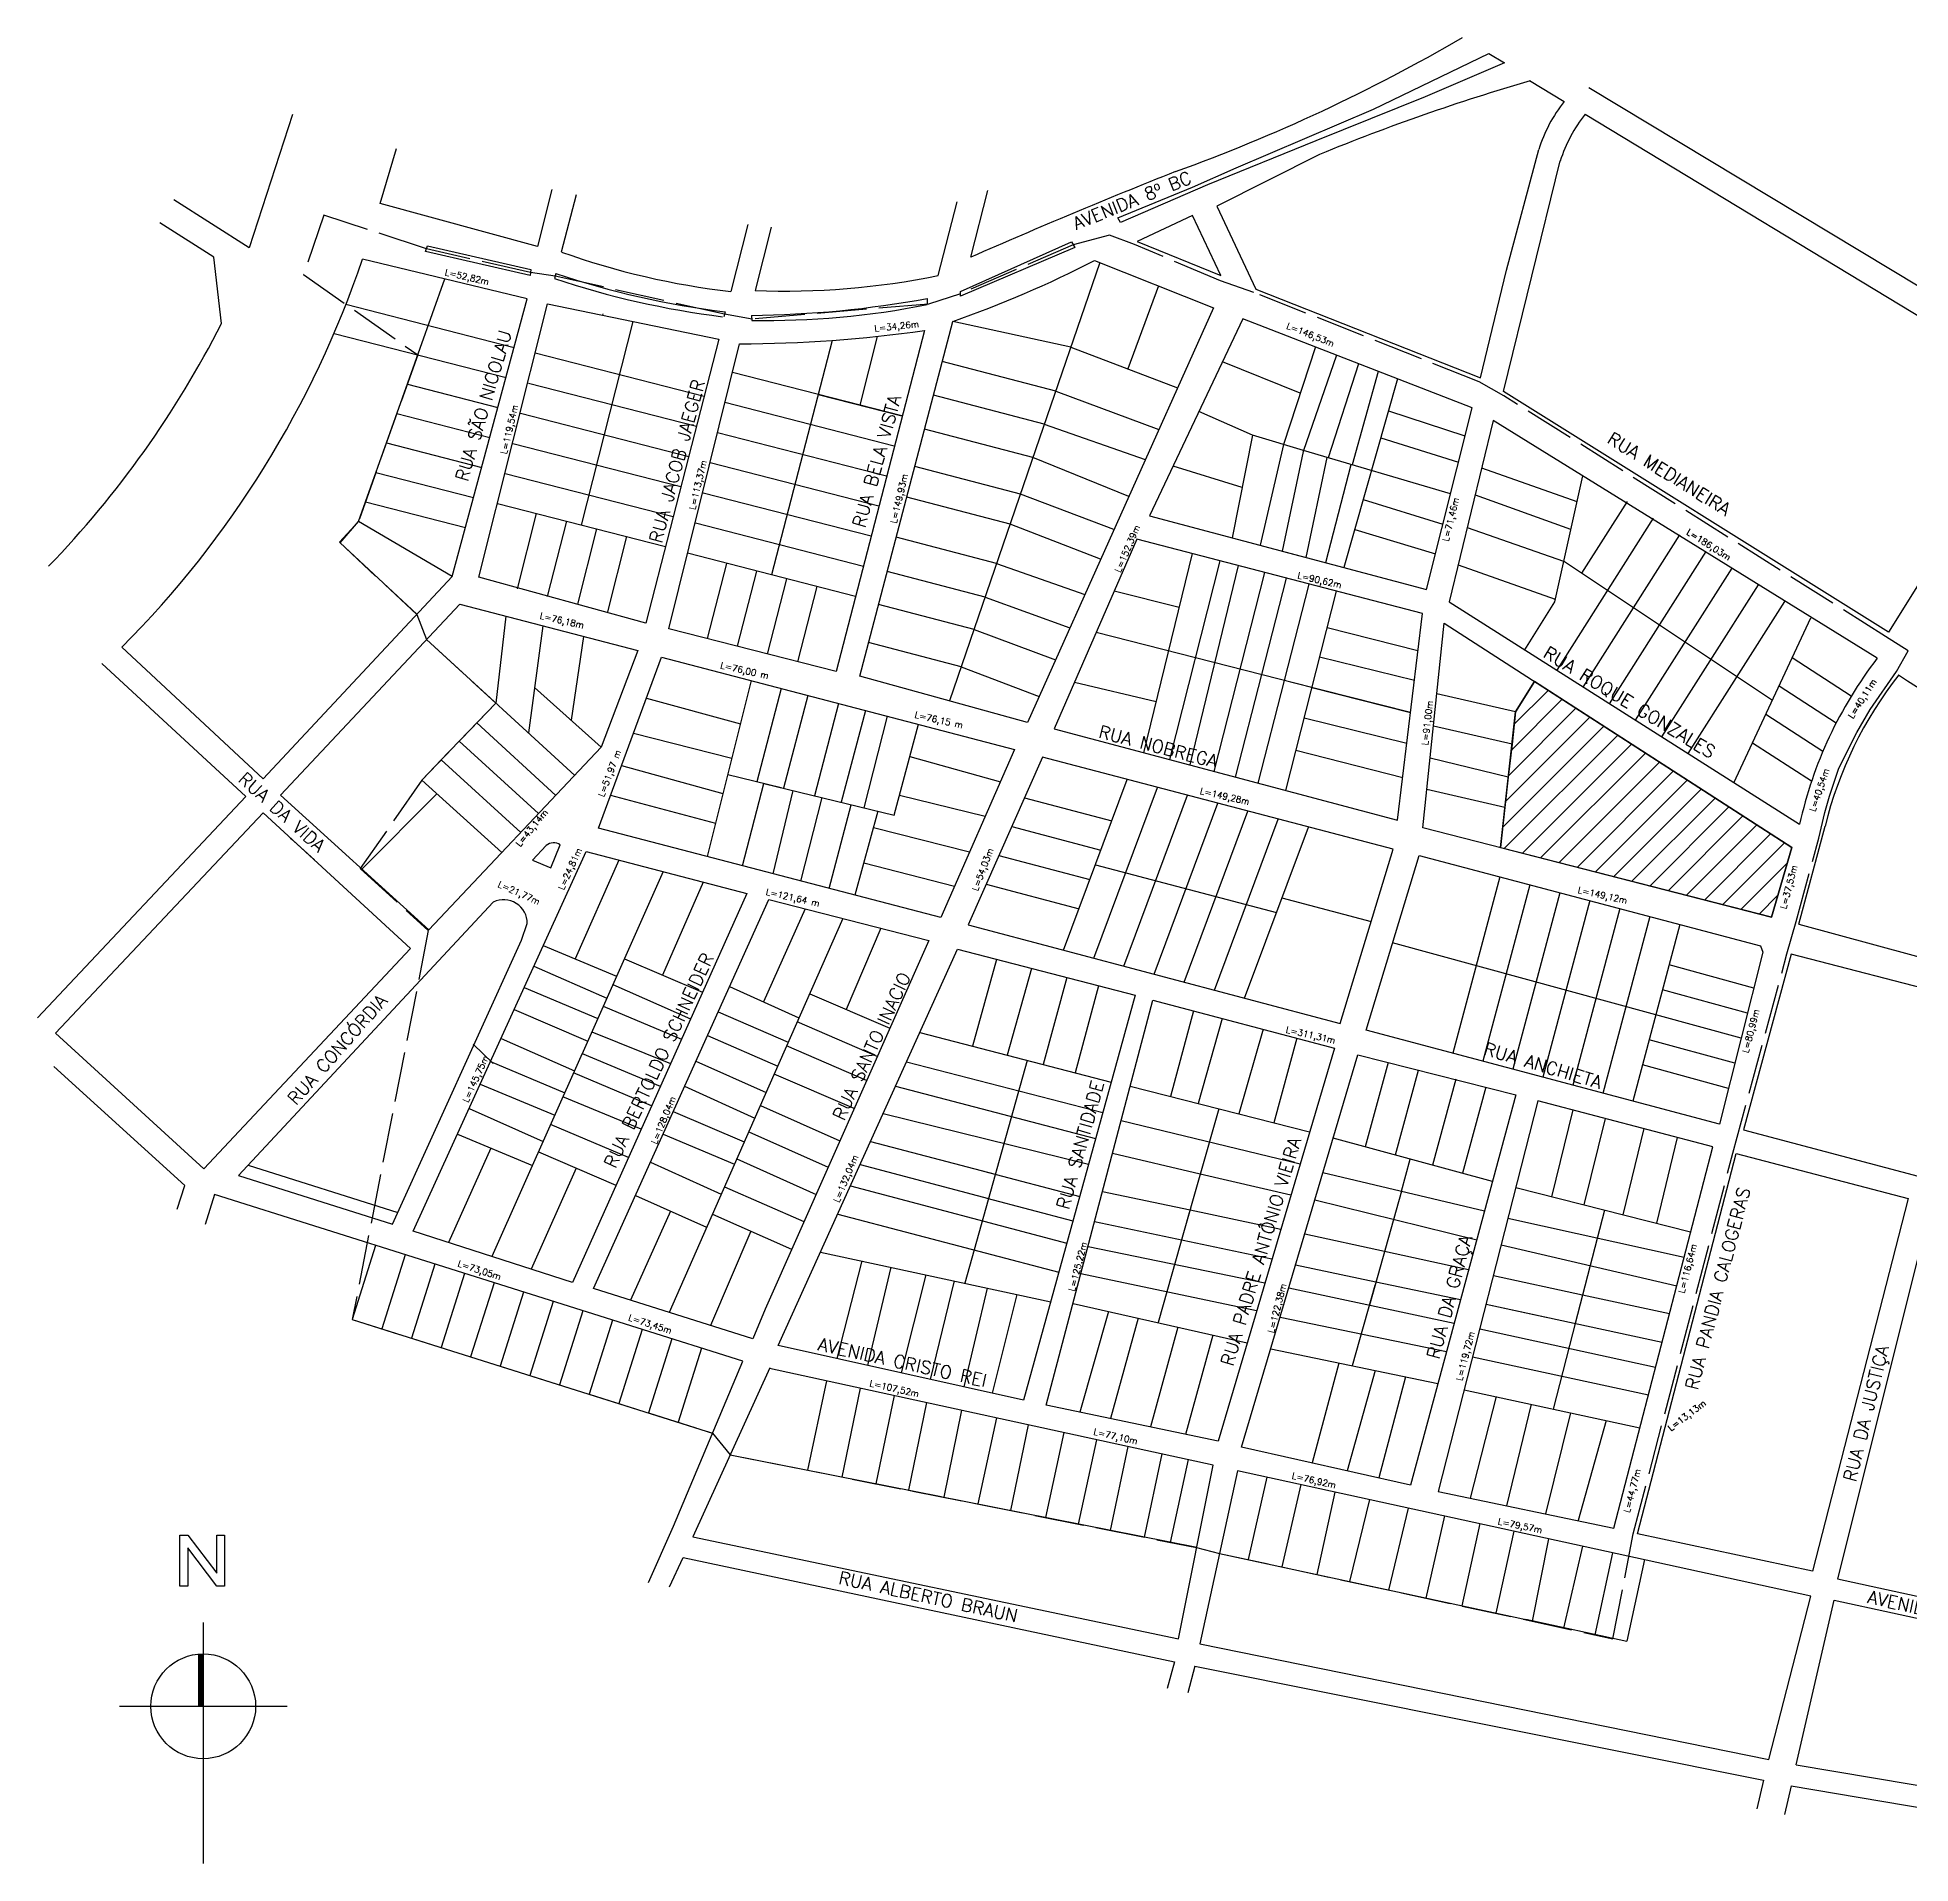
# Model space of a CAD drawing. Header units: feet. Extents: x -1628 to 9368, y -3759 to 3296.
# Drawn here: x -1628 to 5609, y -3759 to 3296 of the extents above; entities that cross this region are included whole.
import ezdxf

# ---------------------------------------------------------------- set-up
doc = ezdxf.new("R2010")
doc.units = ezdxf.units.FT
doc.header["$MEASUREMENT"] = 0
doc.linetypes.add('ACAD_ISO02W100', pattern=[15, 12, -3])
doc.linetypes.add('HIDDEN', pattern=[0.375, 0.25, -0.125])
for name, color, linetype in [('ESPEC', 2, 'Continuous'), ('LOTES ANTIGOS', 6, 'Continuous'), ('LOTES NOVOS', 6, 'Continuous'), ('QUADRAS', 7, 'Continuous'), ('TEXTO RUAS NOVAS', 7, 'Continuous')]:
    doc.layers.add(name, color=color, linetype=linetype)
doc.layers.add('MIDPOINTS', color=2, linetype='Continuous', plot=False)
doc.layers.add('ÁREA LIMITE', color=2, linetype='HIDDEN', lineweight=30)
doc.styles.add('ROMANS', font='romans.shx')

# ---------------------------------------------------------------- blocks, each defined once
blk = doc.blocks.new('lnorte')
at = {"color": 0, "linetype": 'ByBlock'}
blk.add_lwpolyline([(14.74, 2.71), (15.54, 2.71), (18.53, -1.21), (18.53, 2.71), (19.33, 2.71), (19.33, -2.53), (18.53, -2.53), (15.54, 1.4), (15.54, -2.53), (14.74, -2.53)], close=True, dxfattribs=at)

msp = doc.modelspace()

# ---------------------------------------------------------------- hatches: boundary and pattern name
at = {"layer": 'LOTES NOVOS'}
h = msp.add_hatch(dxfattribs=at)
h.set_pattern_fill('ANSI31', color=84, scale=500, style=0)
h.set_pattern_definition([(45, (2156.483, -217.664), (-44.1942, 44.1942), [])])
h.paths.add_polyline_path([(4023.8, 165.9), (5071.8, -103.3), (5149.5, 166.5), (4155.3, 808), (4082.9, 690.9), (4068.8, 565.2), (4054.4, 437.6), (4041.2, 320.4)])

# ---------------------------------------------------------------- linework, layer by layer
at = {"color": 0, "linetype": 'ByBlock'}
for p, q in [((-988, -2827.7), (-988, -3759.2)), ((-1312, -3151.7), (-664, -3151.7))]:
    msp.add_line(p, q, dxfattribs=at)
at = {"linetype": 'ByBlock', "const_width": 20.2}
msp.add_lwpolyline([(-998.1, -2949.2), (-998.1, -3151.7)], dxfattribs=at)
at = {"color": 0, "linetype": 'ByBlock'}
msp.add_circle((-988, -3151.7), 202.5, dxfattribs=at)
at = {"layer": 'LOTES ANTIGOS'}
for p, q in [((2476.2, 2426.6), (2228.2, 1703.5)), ((2702.5, 2336.4), (2584.9, 2015.5)), ((2364.2, 2099.9), (2776.2, 1942.4)), ((3309, 2100.3), (3185.5, 1723.6)), ((3250.6, 1922.3), (2949.8, 2043.5)), ((3391.3, 2068.4), (3261.8, 1696.7)), ((3476.3, 2035.4), (3358, 1672.5)), ((3626.4, 1977.2), (3419.5, 1248.3)), ((3552.2, 2006), (3451.6, 1644.7)), ((2305.9, 1930), (2704.1, 1781.6)), ((3066, 1759), (2859, 1851.3)), ((3591.3, 1853.6), (3886.9, 1756.7)), ((2261.8, 1801.5), (2651.9, 1665.3)), ((3066, 1759), (2987.7, 1363.1)), ((3276.4, 1696.7), (3066, 1759)), ((3561.7, 1749.3), (3861.6, 1655.9)), ((2228.2, 1703.5), (1895.4, 732.8)), ((2587.9, 1522.7), (2217.8, 1673)), ((3185.5, 1723.6), (3095.4, 1334.5)), ((3261.8, 1696.7), (3181.3, 1311.6)), ((3830.6, 1532.4), (3263.2, 1700.6)), ((3273.8, 1287), (3354.7, 1673.5)), ((3026.2, 1557.7), (2759.3, 1640.3)), ((3348.9, 1267.1), (3447.7, 1645.9)), ((3951.3, 1633.2), (4318.8, 1503.5)), ((4340.8, 1602.5), (4232.8, 1115.7)), ((2530.7, 1395.1), (2169.5, 1532.1)), ((3926.3, 1529.7), (4295.2, 1396.9)), ((3494.2, 1511.3), (3801.4, 1416.3)), ((2479.5, 1281.1), (2129.6, 1415.7)), ((3461.1, 1394.8), (3772.6, 1301.6)), ((3895.7, 1402.4), (4267.6, 1273)), ((2077.6, 1264.1), (2418.3, 1144.6)), ((2833.3, 1301.8), (2645.5, 532.6)), ((2939.8, 1274), (2745.5, 506)), ((3011.3, 1255.4), (2823.5, 485.3)), ((3860.9, 1258.2), (4234.9, 1125.4)), ((2532.2, 1158.7), (2782.8, 1094.9)), ((3112.7, 1229), (2916.7, 460.6)), ((3196.5, 1207.1), (3101.1, 834.5)), ((3284.1, 1184.3), (3188.8, 812.2)), ((2032.7, 1133.3), (2360.3, 1015.3)), ((3389.9, 1156.7), (3193.6, 387)), ((4232.8, 1115.7), (4117.2, 930.7)), ((181, 1060.7), (142.6, 724.7)), ((324.5, 1023.1), (268.4, 609.3)), ((3354.1, 1016.5), (3705.4, 927.4)), ((-125.1, 970.2), (447.4, 445.1)), ((481.7, 981.9), (433.1, 658.2)), ((1990.2, 1009.1), (2304.6, 891.1)), ((3295.1, 785.2), (2461.7, 996.9)), ((3325.3, 903.4), (3691.7, 813.1)), ((1129.6, 811.1), (959.2, 131.7)), ((1940.8, 865.1), (2241.4, 750.2)), ((2378.4, 805.4), (2693.8, 730.6)), ((3101.1, 834.5), (2999.7, 438.5)), ((3188.8, 812.2), (3087.2, 415.3)), ((3676.8, 688.3), (3213.5, 805.9)), ((-68, 505.3), (142.6, 724.7)), ((292.2, 784.8), (549.6, 553.5)), ((724.7, 743.5), (1087.7, 644.2)), ((1244.5, 781.1), (1151.1, 420.8)), ((1348.2, 754.1), (1254.3, 395.5)), ((3295.1, 785.2), (3676.7, 687.7)), ((4082.9, 690.9), (3778.5, 759.6)), ((1467, 723.1), (1374.4, 366.1)), ((1571.2, 695.9), (1476.3, 341.2)), ((1655.1, 674), (1564.5, 319.6)), ((3265.2, 667.7), (3662.7, 570.2)), ((68.6, 647.6), (374.1, 367.3)), ((674.4, 607.7), (1054.3, 511)), ((1681.5, 290.9), (1775.1, 642.6)), ((4068.8, 565.2), (3765.4, 635)), ((-143.4, 426.9), (-41.3, 533.1)), ((0.5, 576.7), (308.1, 297.4)), ((1741.8, 517.6), (2092, 420.5)), ((3233.2, 542.4), (3646.8, 437.1)), ((4054.4, 437.6), (3752.6, 512.2)), ((-68, 505.3), (239.5, 224.7)), ((628.4, 483.1), (1020.2, 375)), ((1038.6, 448.4), (1244.5, 397.9)), ((-374.9, 82.9), (-84.8, 374)), ((-143.4, 426.9), (166.4, 147.2)), ((586.2, 369.1), (991.6, 261.1)), ((1095.4, 96.1), (1177.7, 414.3)), ((1177.7, 414.3), (1681.5, 290.9)), ((1213.7, 65.1), (1290.9, 386.6)), ((1702.3, 369.2), (2033.5, 286.9)), ((4041.2, 320.4), (3739.8, 390)), ((1321.3, 36.9), (1402.9, 359.2)), ((1430, 8.5), (1515.3, 331.6)), ((1618.7, 306.3), (1530.2, -17.7)), ((1601.6, 243.7), (1973.2, 149.3)), ((618.3, 117.8), (449, -264.2)), ((789, 73.1), (474.3, -633.9)), ((1564.4, 107.4), (1915.4, 17.4)), ((943.7, 32.7), (786.3, -326.5)), ((1338.4, -70.4), (1177.1, -430.2)), ((1483.5, -107.8), (1139.4, -887.3)), ((325.7, -212.7), (609.1, -331.1)), ((1630.1, -145.6), (1496.6, -458.9)), ((639.2, -263.4), (941.2, -392.9)), ((2076.4, -265.7), (1984.4, -601.3)), ((289.5, -292.3), (571.6, -415.2)), ((2211.8, -300.7), (2117.9, -636.1)), ((2348.8, -336.1), (2257.6, -672.4)), ((252.1, -374.5), (536.7, -493.8)), ((594.9, -363), (895.4, -495)), ((1045.5, -370.7), (1313.9, -492)), ((1355.2, -398.4), (1665, -531)), ((2471.7, -367.8), (2380.4, -704.4)), ((213.6, -459.1), (497.7, -581.3)), ((557.6, -446.6), (859.8, -574.4)), ((1001.8, -467.9), (1272.7, -585.4)), ((2838.2, -464.8), (2749.4, -795.4)), ((2949.4, -494.1), (2856.3, -822.6)), ((162.7, -571.1), (446.5, -696.4)), ((513.4, -546), (817.6, -668.3)), ((960.6, -559.4), (1231.6, -678.4)), ((1616.1, -641.2), (1307.4, -506.7)), ((1780.8, -548.2), (2519.7, -740.7)), ((3106.9, -535.6), (3013.1, -862.6)), ((3237.5, -570), (3148.5, -897.2)), ((476.1, -629.9), (127.4, -1413.5)), ((476.1, -629.9), (778.2, -756.3)), ((1574.9, -734.1), (1266.2, -600)), ((122.3, -659.8), (408.9, -780.8)), ((744.3, -831.9), (442.8, -704.7)), ((915.9, -658.6), (1187, -779.6)), ((1527.1, -841.5), (1218, -709.4)), ((1729.8, -661.1), (2487.6, -857.7)), ((2195.2, -656.2), (1955.1, -1516.9)), ((82, -748.4), (370.3, -867.6)), ((871.9, -756.3), (1143, -879.3)), ((1687.3, -755.1), (2460.1, -957.6)), ((2593.6, -755.6), (3286.5, -932.4)), ((39.4, -842.2), (324.9, -969.7)), ((703.8, -922.2), (402.1, -796.3)), ((828.4, -852.9), (1102.7, -970.4)), ((1164.6, -830.2), (1471.3, -967.4)), ((1639, -861.9), (2432.7, -1057.2)), ((2935.6, -842.9), (2792.1, -1349)), ((4304.3, -847.5), (4220.8, -1182.6)), ((655.1, -1030.7), (354.3, -903.5)), ((789, -940.5), (1064.4, -1057.2)), ((1139.4, -887.3), (811.7, -1629.6)), ((1119.5, -932.4), (1426.1, -1069.2)), ((2558.5, -888.9), (3249.9, -1056.2)), ((4428.4, -880.2), (4346.9, -1214.5)), ((4578.1, -919.6), (4497, -1252.5)), ((123.7, -995), (-40.7, -1359.5)), ((-5.5, -940.8), (283.7, -1062.2)), ((307.4, -1009), (606.7, -1138.7)), ((1590.3, -969.6), (2072.5, -1096.2)), ((4706.5, -953.5), (4627.4, -1285.6)), ((453.1, -1072.2), (279.2, -1462.3)), ((739.8, -1049.8), (1013.6, -1172.4)), ((1073.4, -1037), (1379.7, -1173.7)), ((1550.3, -1058.1), (2046.4, -1189.6)), ((2027, -1084.2), (2398.4, -1181.8)), ((2525.3, -1015.1), (2864.4, -1094)), ((1025.7, -1144.8), (1332.9, -1279)), ((1513.2, -1140.1), (2348.9, -1361.8)), ((2864.4, -1094), (3214.6, -1175.4)), ((3338.5, -1089.5), (3962.6, -1237.8)), ((4083.4, -1147.8), (4759, -1318.9)), ((682.1, -1178), (956.9, -1300.8)), ((2040.1, -1187.9), (2372.5, -1276)), ((2486.6, -1162.6), (2824.7, -1233.9)), ((3307.5, -1194.2), (3932.6, -1348.8)), ((3641.5, -1161.5), (3517.7, -1601.9)), ((817.8, -1238.6), (662.8, -1582.6)), ((979.5, -1249.7), (1285.6, -1385.6)), ((1463.6, -1249.8), (2317.9, -1474.6)), ((2456.2, -1278), (3141.4, -1422.9)), ((2821.4, -1245.6), (2701.3, -1669.4)), ((2824.7, -1233.9), (3175.5, -1307.8)), ((4053.2, -1265.9), (4733.9, -1416.1)), ((4425.8, -1234.5), (4312.7, -1672.5)), ((1127.7, -1315.5), (971.7, -1680.2)), ((2430.7, -1375), (3114.1, -1515.1)), ((3268.3, -1326.4), (3576.3, -1393.5)), ((4027, -1368.8), (4705, -1527.4)), ((1397.4, -1396.4), (2286.5, -1588.6)), ((1556.9, -1430.8), (1459.6, -1807.9)), ((3232.9, -1445.7), (3543.2, -1511.3)), ((3576.3, -1393.5), (3901.3, -1464.2)), ((1669.4, -1455.2), (1578.8, -1834.5)), ((1804, -1484.3), (1708.8, -1863.4)), ((1912.9, -1507.8), (1821.2, -1888.4)), ((2403.2, -1479.7), (3082.2, -1623)), ((3543.2, -1511.3), (3870, -1580.3)), ((3996.8, -1487.1), (4341.4, -1561.3)), ((2041.5, -1535.6), (1950.4, -1917.2)), ((2155.7, -1560.3), (2060.7, -1941.8)), ((3206.3, -1535.4), (3845.2, -1671.7)), ((3539.2, -1525.4), (3451.8, -1836.3)), ((4341.4, -1561.3), (4677.5, -1633.6)), ((2372.8, -1595.1), (3045.4, -1747.3)), ((2509.2, -1626), (2399, -2015.2)), ((2624.3, -1652), (2517.7, -2040.1)), ((3173, -1647.8), (3815.8, -1780.7)), ((3968.4, -1598.4), (4200.5, -1648.4)), ((3968.4, -1598.4), (4648.7, -1744.8)), ((4315.5, -1661.9), (4227.3, -2003.1)), ((2777.5, -1686.7), (2671.9, -2072.5)), ((2913, -1717.4), (2807.1, -2100.9)), ((3944.1, -1693.5), (4623.7, -1841.6)), ((3136.4, -1770.9), (3782.2, -1904.8)), ((3916.6, -1801.5), (4596, -1948.6)), ((3399.4, -1825.4), (3296.4, -2211.4)), ((3539.9, -1854.6), (3432.3, -2242)), ((3657.1, -1878.9), (3554.2, -2269.5)), ((1420.3, -1894.2), (1346.4, -2239.3)), ((1550.2, -1922.5), (1479.7, -2265.8)), ((1682.2, -1951.2), (1610.4, -2291.8)), ((3884.2, -1928.5), (4563, -2076.1)), ((1806.7, -1978.4), (1737.3, -2317.1)), ((1942.3, -2007.9), (1873, -2343)), ((4007.2, -1955.2), (3906.6, -2347.2)), ((4143, -1984.7), (4048.1, -2376.7)), ((4295.3, -2017.9), (4198, -2407.9)), ((2076.6, -2037.2), (2004.3, -2368.9)), ((2199.1, -2063.8), (2131.2, -2395.5)), ((2337.8, -2094.1), (2266, -2422.3)), ((4433, -2047.8), (4324.8, -2434.3)), ((2463.7, -2121.5), (2392.5, -2447.5)), ((2585.1, -2147.9), (2515.9, -2472)), ((1048.2, -2179.9), (1863.8, -2341.2)), ((2716.4, -2176.5), (2647.7, -2498.3)), ((2817.5, -2198.5), (2748.4, -2518.3)), ((3122.1, -2266.6), (3049.6, -2585.1)), ((3252.7, -2295.1), (3179.2, -2613.1)), ((1737.4, -2316.2), (2850.7, -2536.3)), ((3384, -2323.8), (3314.8, -2642.6)), ((3518.3, -2353.1), (3441.1, -2669.9)), ((3667.9, -2385.7), (3591.4, -2702.5)), ((3807.9, -2416.3), (3735.5, -2733.8)), ((3943.9, -2446), (3874.7, -2764)), ((4075.9, -2474.8), (4005.9, -2792.4)), ((4209.5, -2504), (4146.5, -2822.9)), ((4340.8, -2532.6), (4268.1, -2849.3)), ((2938.6, -2561), (4146.9, -2821.1)), ((4457.4, -2558.1), (4388.3, -2875.3)), ((4580.5, -2585), (4512.9, -2899.9)), ((4121.6, -2815.6), (4512.9, -2899.9))]:
    msp.add_line(p, q, dxfattribs=at)
at = {"layer": 'LOTES NOVOS'}
for p, q in [((1550.1, 1875.3), (1617.1, 2141.3)), ((1388.4, 1916.9), (1711.8, 1833.8))]:
    msp.add_line(p, q, dxfattribs=at)
at = {"layer": 'LOTES NOVOS', "color": 2}
msp.add_line((5148, -245.7), (5148, -245.8), dxfattribs=at)
at = {"layer": 'LOTES NOVOS'}
for points in [[(-388.5, 1425.4), (-54.1, 2363.2)], [(-436.3, 2265.1), (213.4, 2098.4)], [(473.6, 1412.2), (673.3, 2198.6)], [(555.6, 2222.8), (557, 2228.1)], [(2364.2, 2099.9), (1907.7, 2199.2)], [(-482.4, 2153), (182.1, 1982.5)], [(1442.3, 2125.7), (1208.3, 1219.7)], [(295.2, 2077.4), (947.3, 1910.2)], [(2305.9, 1930), (1867.3, 2044.8)], [(-199.1, 1956.4), (150.8, 1866.7)], [(268.3, 1960.5), (917.5, 1793.9)], [(1711.8, 1833.8), (1056.8, 2002)], [(1682, 1717.6), (1027.9, 1885.5)], [(2261.8, 1801.5), (1833, 1913.8)], [(-239.6, 1842.9), (119.5, 1750.8)], [(238.4, 1844.2), (887.7, 1677.7)], [(1652.2, 1601.4), (999.1, 1769)], [(2217.8, 1673), (1798.7, 1782.8)], [(-280, 1729.4), (88.2, 1635)], [(208.6, 1728), (857.8, 1561.4)], [(-320.5, 1615.9), (56.9, 1519.1)], [(178.8, 1611.7), (828, 1445.2)], [(1622.4, 1485.1), (970.2, 1652.5)], [(2169.5, 1532.1), (1761.1, 1639.1)], [(1592.5, 1368.9), (943.3, 1535.5)], [(2129.6, 1415.7), (1730, 1520.3)], [(-361, 1502.4), (25.6, 1403.3)], [(149, 1495.5), (798.2, 1329)], [(299.1, 1456.5), (225.3, 1165.8)], [(4513.2, 1503.3), (4337.5, 1226.4)], [(-459.2, 1343.8), (-388.5, 1425.4)], [(-25.5, 1214.1), (-388.5, 1425.4)], [(415.5, 1427), (341.6, 1136.2)], [(531.8, 1397.5), (457.9, 1106.7)], [(1562.7, 1252.7), (913.5, 1419.3)], [(4614.5, 1439), (4241.7, 851.6)], [(-459.2, 1343.8), (-162.4, 1067.6)], [(648.1, 1367.9), (574.2, 1077.2)], [(1532.9, 1136.4), (883.7, 1303.1)], [(2077.6, 1264.1), (1689.5, 1365.7)], [(4715.9, 1374.7), (4342.4, 786.4)], [(4817.2, 1310.4), (4443.7, 722.1)], [(960.3, 973.7), (1035, 1264.2)], [(960.3, 973.7), (1035, 1264.2)], [(1076.5, 943.8), (1151.2, 1234.4)], [(2032.7, 1133.3), (1654.6, 1232.3)], [(5075, 734.9), (4267.6, 1273)], [(4918.5, 1246.1), (4545.1, 657.8)], [(1192.7, 914), (1267.4, 1204.6)], [(1309, 884.2), (1383.7, 1174.7)], [(5019.8, 1181.8), (4646.4, 593.5)], [(1990.2, 1009.1), (1621.4, 1105.7)], [(5121.1, 1117.5), (4747.7, 529.2)], [(4926.1, 415.9), (5223.9, 1053.9)], [(1940.8, 865.1), (1583, 958.8)], [(5379.7, 751.8), (5151.8, 899.6)], [(5320.9, 646.9), (5100.6, 789.8)], [(5269.6, 537.2), (5049.3, 680)], [(5226.2, 422.3), (4998.1, 570.2)], [(2336.2, -230.2), (2582, 429.4)], [(2452.7, -261.1), (2698.7, 398.8)], [(2569.3, -292), (2815.3, 368.1)], [(2185.1, 358.1), (2522.3, 269.1)], [(2685.8, -322.9), (2932, 337.5)], [(2802.4, -353.8), (3048.6, 306.9)], [(2135.8, 247), (2480.2, 156.1)], [(2918.9, -384.7), (3165.3, 276.2)], [(3035.5, -415.6), (3281.9, 245.6)], [(2086.5, 135.9), (2438.1, 43.1)], [(2459.1, 99.6), (3158.7, -85)], [(2037.1, 24.8), (2396, -69.9)], [(4021.2, 53.2), (3839.9, -628.7)], [(4137.3, 22.5), (3955.9, -659.5)], [(3179.8, -28.5), (3524.2, -119.4)], [(4253.3, -8.1), (4071.9, -690.2)], [(4369.3, -38.8), (4187.8, -721)], [(4485.3, -69.5), (4303.8, -751.8)], [(4601.3, -100.1), (4419.6, -783.5)], [(4717.3, -130.8), (4535.8, -813.4)], [(4954.5, -570.4), (3607.3, -202.1)], [(5003.4, -376.5), (4675.8, -286.9)], [(4979, -473.5), (4650.1, -383.5)], [(4930, -667.4), (4598.7, -576.8)], [(3589.8, -664.1), (3501.5, -990.5)], [(3705.6, -695.4), (3617.4, -1021.8)], [(4905.5, -764.4), (4573, -673.5)], [(3851.7, -728.4), (3761.9, -1060.9)], [(3967.5, -759.7), (3877.7, -1092.2)], [(3993.5, -1123.5), (3377.8, -957.1)], [(3641.5, -1161.5), (3675.1, -1037.4)], [(-322.1, -1371), (-412.4, -1657.1)], [(-207.7, -1407.1), (-297.9, -1693.2)], [(-93.2, -1443.2), (-183.5, -1729.3)], [(21.2, -1479.3), (-69, -1765.4)], [(135.7, -1515.4), (45.4, -1801.5)], [(250.1, -1551.5), (159.9, -1837.6)], [(364.5, -1587.6), (274.3, -1873.7)], [(-412.4, -1657.1), (980, -2096.2)], [(479, -1623.6), (388.7, -1909.8)], [(593.4, -1659.7), (503.2, -1945.9)], [(707.9, -1695.8), (617.6, -1981.9)], [(822.3, -1731.9), (732.1, -2018)], [(936.8, -1768), (846.5, -2054.1)]]:
    msp.add_lwpolyline(points, dxfattribs=at)
at = {"layer": 'LOTES NOVOS', "color": 74}
msp.add_lwpolyline([(4023.8, 165.9), (5071.8, -103.3), (5149.5, 166.5), (4155.3, 808), (4082.9, 690.9), (4068.8, 565.2), (4054.4, 437.6), (4041.2, 320.4)], close=True, dxfattribs=at)
at = {"layer": 'MIDPOINTS'}
msp.add_line((132.9, -667.5), (55, -594), dxfattribs=at)
at = {"layer": 'QUADRAS'}
for p, q in [((3533.2, 3018.8), (3979.1, 3234.7)), ((4039.7, 3198.5), (3733.8, 3066.9)), ((3979.1, 3234.7), (4039.7, 3198.5)), ((4136.6, 3130.1), (4270.3, 3048.9)), ((3733.8, 3066.9), (3311.1, 2896.3)), ((4365.6, 3103.5), (6654.7, 1724.3)), ((-642.5, 2998.1), (-810.3, 2482.9)), ((3003.4, 2791.9), (3533.2, 3018.8)), ((4351.5, 3000.4), (6108.7, 1935.2)), ((3311.1, 2896.3), (2891.9, 2726.5)), ((-304.6, 2654.3), (-241.7, 2867)), ((3325.4, 2843.8), (2928.6, 2644)), ((4047.9, 2396.5), (4172.4, 2863.2)), ((2834, 2717.5), (3003.4, 2791.9)), ((4036.1, 1928.8), (4254.6, 2818.9)), ((359.6, 2709.2), (303.7, 2488)), ((396.5, 2467.3), (454.4, 2689.6)), ((1978, 2447.2), (2043.8, 2705.3)), ((2545.4, 2599.7), (2834, 2717.5)), ((2891.9, 2726.5), (2555.8, 2580.7)), ((-810.3, 2482.9), (-1101.7, 2668.8)), ((303.7, 2488), (-304.6, 2654.3)), ((1851.9, 2376.1), (1924.5, 2661.6)), ((2834, 2608.9), (2620.1, 2508)), ((2943.3, 2376.8), (2834, 2608.9)), ((2928.6, 2644), (3079.1, 2323.5)), ((-946.6, 2447.8), (-1155.7, 2580.2)), ((1116.6, 2573.4), (1051.2, 2315)), ((1207, 2562.7), (1144.5, 2318)), ((2555.8, 2580.7), (2545.4, 2599.7)), ((-128.5, 2468.9), (-122, 2491.3)), ((275.3, 2376), (-128.5, 2468.9)), ((-122, 2491.3), (278.1, 2399.4)), ((1937.7, 2315.1), (2367.4, 2506.2)), ((2379.9, 2484.5), (1937.8, 2296.5)), ((2367.4, 2506.2), (2379.9, 2484.5)), ((2620.1, 2508), (2943.3, 2376.8)), ((-917.5, 2190.7), (-946.6, 2447.8)), ((264.2, 2286.3), (-372.4, 2440)), ((278.1, 2399.4), (275.3, 2376)), ((2455.2, 2434.9), (2915, 2251.8)), ((3947.6, 1981.2), (4047.9, 2396.5)), ((374.2, 2384.2), (369.2, 2364.3)), ((3079.1, 2323.5), (3947.6, 1981.2)), ((-25.5, 1214.1), (264.2, 2286.3)), ((77.3, 1210.4), (342.8, 2266.6)), ((342.8, 2266.6), (1003.8, 2130.5)), ((1809.6, 2287.4), (1809.6, 2264.3)), ((1937.8, 2296.5), (1937.7, 2315.1)), ((2915, 2251.8), (2196.2, 649.5)), ((1028.9, 2236), (1023.9, 2217.4)), ((1130.3, 2222.2), (1131.6, 2202.8)), ((1548.9, 828.7), (1907.7, 2199.2)), ((3028.2, 2209.2), (2668.5, 1448.1)), ((3914.3, 1865.5), (3028.2, 2209.2)), ((1003.8, 2130.5), (722.2, 1032.6)), ((811.5, 1011.9), (1084.2, 2112.7)), ((1798.7, 2164.1), (1457.7, 846)), ((5523, 998.3), (4036.1, 1928.8)), ((6108.7, 1935.2), (5523, 998.3)), ((3737.9, 1163.6), (3914.3, 1865.5)), ((3995.4, 1816.2), (3826.4, 1115.3)), ((5479.9, 897.4), (3995.4, 1816.2)), ((2668.5, 1448.1), (3737.9, 1163.6)), ((2618.9, 1357.7), (2299.6, 624.5)), ((3722.5, 1070.1), (2618.9, 1357.7)), ((3181.3, 1311.6), (3273.8, 1287)), ((-756.6, 432.1), (-25.5, 1214.1)), ((722.2, 1032.6), (77.3, 1210.4)), ((-689.4, 368.3), (3.3, 1107.2)), ((3.3, 1107.2), (690.9, 927.2)), ((3826.4, 1115.3), (5180, 256.1)), ((3627, 271.9), (3722.5, 1070.1)), ((3724.4, 242.8), (3807, 1032.6)), ((3807, 1032.6), (5149.5, 166.5)), ((1457.7, 846), (811.5, 1011.9)), ((-1380.2, 877.1), (-822.7, 362.9)), ((-1302.6, 940.2), (-756.6, 432.1)), ((539, 241.7), (783.1, 901.5)), ((690.9, 927.2), (549.6, 553.5)), ((783.1, 901.5), (2146.9, 545.6)), ((2196.2, 649.5), (1548.9, 828.7)), ((4082.9, 690.9), (4155.3, 808)), ((4023.8, 165.9), (4082.9, 690.9)), ((2299.6, 624.5), (3627, 271.9)), ((549.6, 553.5), (-115.9, -152.2)), ((2146.9, 545.6), (1861.9, -104.6)), ((2254.9, 515.3), (1967.3, -132.4)), ((3609, 159.7), (2254.9, 515.3)), ((-822.7, 362.9), (-1628.4, -491.8)), ((-115.9, -152.2), (-689.4, 368.3)), ((-1559.2, -551.3), (-756.8, 300.3)), ((-756.8, 300.3), (-186.5, -223.6)), ((1861.9, -104.6), (539, 241.7)), ((5071.8, -103.3), (3724.4, 242.8)), ((5177.6, -130), (5278.1, 249)), ((-558.6, 118.3), (-650.1, 202.3)), ((-650.1, 202.3), (-643.6, 196.3)), ((-176.2, -1316), (491.2, 151)), ((491.2, 151), (1112.3, -11.4)), ((3404.5, -513.4), (3609, 159.7)), ((5149.5, 166.5), (5071.8, -103.3)), ((3505, -539.8), (3709.5, 135.6)), ((3709.5, 135.6), (5029, -213.2)), ((132.9, -44.4), (-851.7, -1100.8)), ((1112.3, -11.4), (438.6, -1513.6)), ((520.2, -1537.5), (1197.1, -34)), ((1197.1, -34), (1815, -193.2)), ((241.9, -191.4), (264.2, -127.5)), ((1967.3, -132.4), (3404.5, -513.4)), ((5177.6, -130), (6654.7, -531)), ((-256.2, -1288.9), (241.9, -191.4)), ((1815, -193.2), (1182.8, -1617)), ((5029, -213.2), (5038.3, -238.5)), ((-186.5, -223.6), (-985.7, -1075.1)), ((1234.1, -1757.7), (1926.1, -226.9)), ((1926.1, -226.9), (2612.3, -404.1)), ((5038.3, -238.5), (4870.7, -902.3)), ((5148, -245.8), (4962.8, -924.1)), ((6380.3, -566.3), (5148, -245.8)), ((2612.3, -404.1), (2181.9, -1968.8)), ((2269.5, -1988), (2681, -423.4)), ((2681, -423.4), (3382.4, -608.2)), ((-985.7, -1075.1), (-1559.2, -551.3)), ((4870.7, -902.3), (3505, -539.8)), ((3382.4, -608.2), (2933, -2127.4)), ((3024, -2150), (3473.4, -634.6)), ((3473.4, -634.6), (4083.9, -789.2)), ((-1059.4, -1139.8), (-1565.6, -679.8)), ((4083.9, -789.2), (3676.1, -2297)), ((4169, -811.9), (3783.9, -2321.6)), ((4844.3, -989.8), (4169, -811.9)), ((4962.8, -924.1), (6203.8, -1253.2)), ((4462.8, -2463.1), (4844.3, -989.8)), ((-814.5, -1060.9), (-235.7, -1243.6)), ((4554, -2484.8), (4935.5, -1015.2)), ((4935.5, -1015.2), (5599.8, -1189.5)), ((-1088.6, -1231), (-1059.4, -1139.8)), ((-851.7, -1100.8), (-256.2, -1288.9)), ((-944.1, -1174.8), (-980.5, -1289.6)), ((1097, -1818.6), (-944.1, -1174.8)), ((5599.8, -1189.5), (5229.2, -2629.9)), ((5687, -1217.8), (5326.8, -2659.8)), ((438.6, -1513.6), (-176.2, -1316)), ((1135, -1731.9), (520.2, -1537.5)), ((1182.8, -1617), (1135, -1731.9)), ((2181.9, -1968.8), (1234.1, -1757.7)), ((828.8, -2455.2), (1097, -1818.6)), ((1201, -1844), (904.1, -2496.7)), ((2913.8, -2219.5), (1200, -1846.2)), ((2933, -2127.4), (2269.5, -1988)), ((3676.1, -2297), (3024, -2150)), ((2780.1, -2891.2), (2913.8, -2219.5)), ((3008.6, -2241.8), (2862.1, -2910.3)), ((5223.9, -2725.5), (3008.6, -2241.8)), ((3783.9, -2321.6), (4462.8, -2463.1)), ((732.5, -2673.7), (828.8, -2455.2)), ((904.1, -2496.7), (2780.1, -2891.2)), ((5229.2, -2629.9), (4554, -2484.8)), ((866, -2576.1), (2764.4, -2980.1)), ((5326.8, -2659.8), (6218.6, -2852.5)), ((5061.5, -3357.1), (5223.9, -2725.5)), ((5166.1, -3378.3), (5314, -2741.6)), ((5314, -2741.6), (6214.4, -2938.6)), ((2862.1, -2910.3), (5061.5, -3357.1))]:
    msp.add_line(p, q, dxfattribs=at)
at = {"layer": 'QUADRAS', "ltscale": 0.3}
for p, q in [((2843.1, -2996.9), (2816.7, -3099.2)), ((2843.1, -2996.9), (5040.8, -3437.4)), ((5166.1, -3378.3), (6209.1, -3552.5)), ((5040.8, -3437.4), (5014.7, -3548)), ((5147.4, -3458.8), (5122.2, -3570)), ((5147.4, -3458.8), (6215.6, -3639.4))]:
    msp.add_line(p, q, dxfattribs=at)
at = {"layer": 'QUADRAS'}
msp.add_lwpolyline([(354.5, 87.9), (391.8, 177, 0.307681), (336.9, 174.4), (283.8, 117.5)], format="xyb", close=True, dxfattribs=at)
for points in [[(813, -2690.2), (866, -2576.1)], [(2764.4, -2980.1), (2736.9, -3083)]]:
    msp.add_lwpolyline(points, dxfattribs=at)
for centre, radius, start, end in [((484.7, 9112), 6733.1, 289.82866, 300.25853), ((6344.7, -4484.1), 7925.6, 106.15641, 112.39326), ((4714.8, 2695.9), 567.6, 141.54615, 162.86281), ((4820.5, 2633.3), 595.5, 141.95576, 161.84587), ((11562.5, -19344.3), 23806.1, 111.6783, 113.74107), ((1377, 5198.8), 2902.2, 250.25534, 263.55508), ((-4059.8, 3688.7), 3893.1, 315.09055, 341.29306), ((580.4, 6036.6), 4060.5, 289.08065, 297.49935), ((1442.1, 5599), 3408, 251.65027, 262.86756), ((1436.8, 5559.4), 3348.3, 251.4966, 263.00267), ((1252.8, 5331.5), 3015.4, 267.94172, 281.4585), ((1084, 6276.1), 4054.1, 270.65426, 280.30972), ((1183.3, 5399.1), 3196.7, 269.073, 281.29908), ((-4382.6, 3952), 3887.1, 316.02273, 333.05528), ((1080.8, 7156.6), 5043.8, 270.03911, 278.18266), ((6767.3, -95.4), 1625.8, 142.36288, 167.51448), ((6792, -127), 1559.9, 142.00262, 166.05077), ((6690.3, 2482), 1997.4, 235.62983, 254.64472), ((173, -126.5), 91.3, 359.37838, 116.02941)]:
    msp.add_arc(centre, radius, start, end, dxfattribs=at)
at = {"layer": 'ÁREA LIMITE', "linetype": 'ACAD_ISO02W100', "ltscale": 16}
msp.add_lwpolyline([(-412.4, -1657.1), (980, -2096.2), (1048.2, -2179.9), (2850.3, -2538.6), (2938.6, -2561), (4458.3, -2890.5), (4537.5, -2485.5), (4922.4, -1014.1), (5131.2, -244.2), (5166.9, -119.3), (5254.8, 203.1), (5277.2, 301.7), (5277.2, 301.7), (5295.1, 364.4), (5332.1, 473.2), (5401.5, 610.9), (5452, 699.5), (5553.9, 846.3), (5599.1, 925.7), (5511.4, 981.9), (4037.4, 1911.9), (3941.8, 1965.9), (3071.7, 2311), (2941.9, 2356), (2609.7, 2496.8), (2514.1, 2532.8), (2373.6, 2495.3), (1937.7, 2305.8), (1814.3, 2266.3), (1132.8, 2208), (1026.4, 2226.7), (371.7, 2374.2), (276.7, 2387.7), (-125.2, 2480.1), (-522.1, 2609.4), (-600, 2380), (-158.6, 2069.9), (-388.5, 1425.4), (-462, 1346.3), (-163.1, 1066.9), (-125.1, 970.2), (142.6, 724.7), (-143.4, 426.9), (-380.9, 84.8), (-118.4, -154.8), (-412.4, -1657.1)], dxfattribs=at)

# ---------------------------------------------------------------- block references
at = {"layer": 'ESPEC', "color": 0, "xscale": 37.5, "yscale": 37.5, "zscale": 37.5}
msp.add_blockref('lnorte', (-1630.4, -2592.1), dxfattribs=at)

# ---------------------------------------------------------------- texts
at = {"layer": 'TEXTO RUAS NOVAS', "style": 'ROMANS'}
for s, height, rotation, p in [('AVENIDA 8º BC', 49.671, 22.03459, (2383.9, 2551.8)), ('L=52,82m', 24.84, 347.26636, (-56.1, 2378)), ('L=34,26m', 24.84, 5.92254, (1606.2, 2159.4)), ('L=146,53m', 24.84, 338.30229, (3195.3, 2172.5)), ('RUA SÃO NICOLAU', 49.671, 73.42353, (33, 1577.5)), ('RUA JACOB JAEGER', 49.671, 74.98027, (782.9, 1339.7)), ('RUA BELA VISTA', 49.671, 74.49189, (1568.1, 1398.9)), ('L=119,54m', 24.84, 76.82769, (184.5, 1684)), ('RUA MEDIANEIRA', 49.671, 328.10028, (4431.7, 1732.8)), ('L=113,37m', 24.84, 76.82769, (913.2, 1469.4)), ('L=149,93m', 24.84, 76.82769, (1690.4, 1416.8)), ('L=71,46m', 24.84, 76.24814, (3823.4, 1346.7)), ('L=152,39m', 24.84, 66.66184, (2555.4, 1227)), ('L=186,03m', 24.84, 327.57614, (4740.2, 1378.6)), ('L=90,62m', 24.84, 347.26636, (3237.9, 1206.4)), ('L=76,18m', 24.84, 347.26636, (310.7, 1050.5)), ('RUA ROQUE GONZALES', 49.671, 328.65761, (4184.2, 904.6)), ('L=76,00 m', 24.84, 347.26636, (1008.3, 859.4)), ('L=40,11m', 24.84, 57.536, (5386, 661.8)), ('L=91,00m', 24.84, 83.57382, (3744, 560.3)), ('L=76,15 m', 24.84, 347.26636, (1759, 668)), ('RUA NOBREGA', 49.671, 345.41938, (2467.4, 592.2)), ('L=51,97 m', 24.84, 69.3341, (560, 359.5)), ('RUA DA VIDA', 49.671, 318.04086, (-856.9, 425)), ('L=40,54m', 24.84, 71.49866, (5240.3, 302.2)), ('L=149,28m', 24.84, 347.26636, (2861.5, 373.9)), ('L=43,14m', 24.84, 50.67024, (235.9, 167)), ('L=24,81m', 24.84, 65.68538, (404.6, -0.3)), ('L=54,03m', 24.84, 69.3341, (2004.5, -4.1)), ('L=37,53m', 24.84, 75.57998, (5128.3, -73.3)), ('L=21,77m', 24.84, 335.71713, (148.1, 15.5)), ('L=121,64 m', 24.84, 347.26636, (1184.2, -15.9)), ('L=149,12m', 24.84, 347.26636, (4320.9, -8.4)), ('RUA BERTOLDO SCHNEIDER', 49.671, 65.02457, (604, -1076.3)), ('RUA SANTO INACIO', 49.747, 65.10548, (1487.7, -892.3)), ('RUA CONCÓRDIA', 49.671, 48.72287, (-628.7, -832.5)), ('L=80,99m', 24.84, 75.57998, (4981.8, -629.9)), ('L=311,31m', 24.84, 347.26636, (3193.2, -548.5)), ('L=145,75m', 24.84, 65.68538, (35.6, -821.8)), ('RUA ANCHIETA', 49.671, 343.4468, (3955.5, -632.6)), ('RUA SANTIDADE', 49.671, 74.40603, (2356.1, -1235.3)), ('L=128,04m', 24.84, 67.45767, (763.9, -981.9)), ('RUA PADRE ANTÔNIO VIEIRA', 49.671, 73.22592, (2990.3, -1840.2)), ('L=132,04m', 24.84, 67.45767, (1468.9, -1207.4)), ('RUA PANDIA CALOGERAS', 49.671, 75.31298, (4785.8, -1932.4)), ('L=125,22m', 24.84, 75.57998, (2378.8, -1550.2)), ('RUA DA GRAÇA', 49.671, 74.79349, (3786.9, -1813.2)), ('L=116,64m', 24.84, 75.57998, (4734.8, -1557.9)), ('L=73,05m', 24.84, 342.19202, (-7.3, -1451.6)), ('L=122,38m', 24.84, 75.57998, (3148.7, -1711)), ('L=73,45m', 24.84, 342.19202, (652.4, -1660.1)), ('AVENIDA CRISTO REI', 49.671, 347.53869, (1383.5, -1775.1)), ('L=119,72m', 24.84, 75.57998, (3876, -1896.1)), ('RUA DA JUSTIÇA', 49.747, 76.19491, (5396.9, -2287)), ('L=107,52m', 24.84, 347.26636, (1584.9, -1914.5)), ('L=13,13m', 24.84, 36.94742, (4682.6, -2090)), ('L=77,10m', 24.84, 347.26636, (2449.9, -2101.9)), ('L=44,77m', 24.84, 75.57998, (4523.6, -2405.9)), ('L=76,92m', 24.84, 347.26636, (3216.5, -2271.8)), ('L=79,57m', 24.84, 348.39856, (4012.7, -2448.6)), ('RUA ALBERTO BRAUN', 49.671, 347.7293, (1463.7, -2677.6)), ('AVENIDA CRISTO REI', 49.671, 347.53869, (5438.8, -2751.6))]:
    msp.add_text(s, height=height, rotation=rotation, dxfattribs=at).set_placement(p)

doc.saveas('drawing.dxf')
